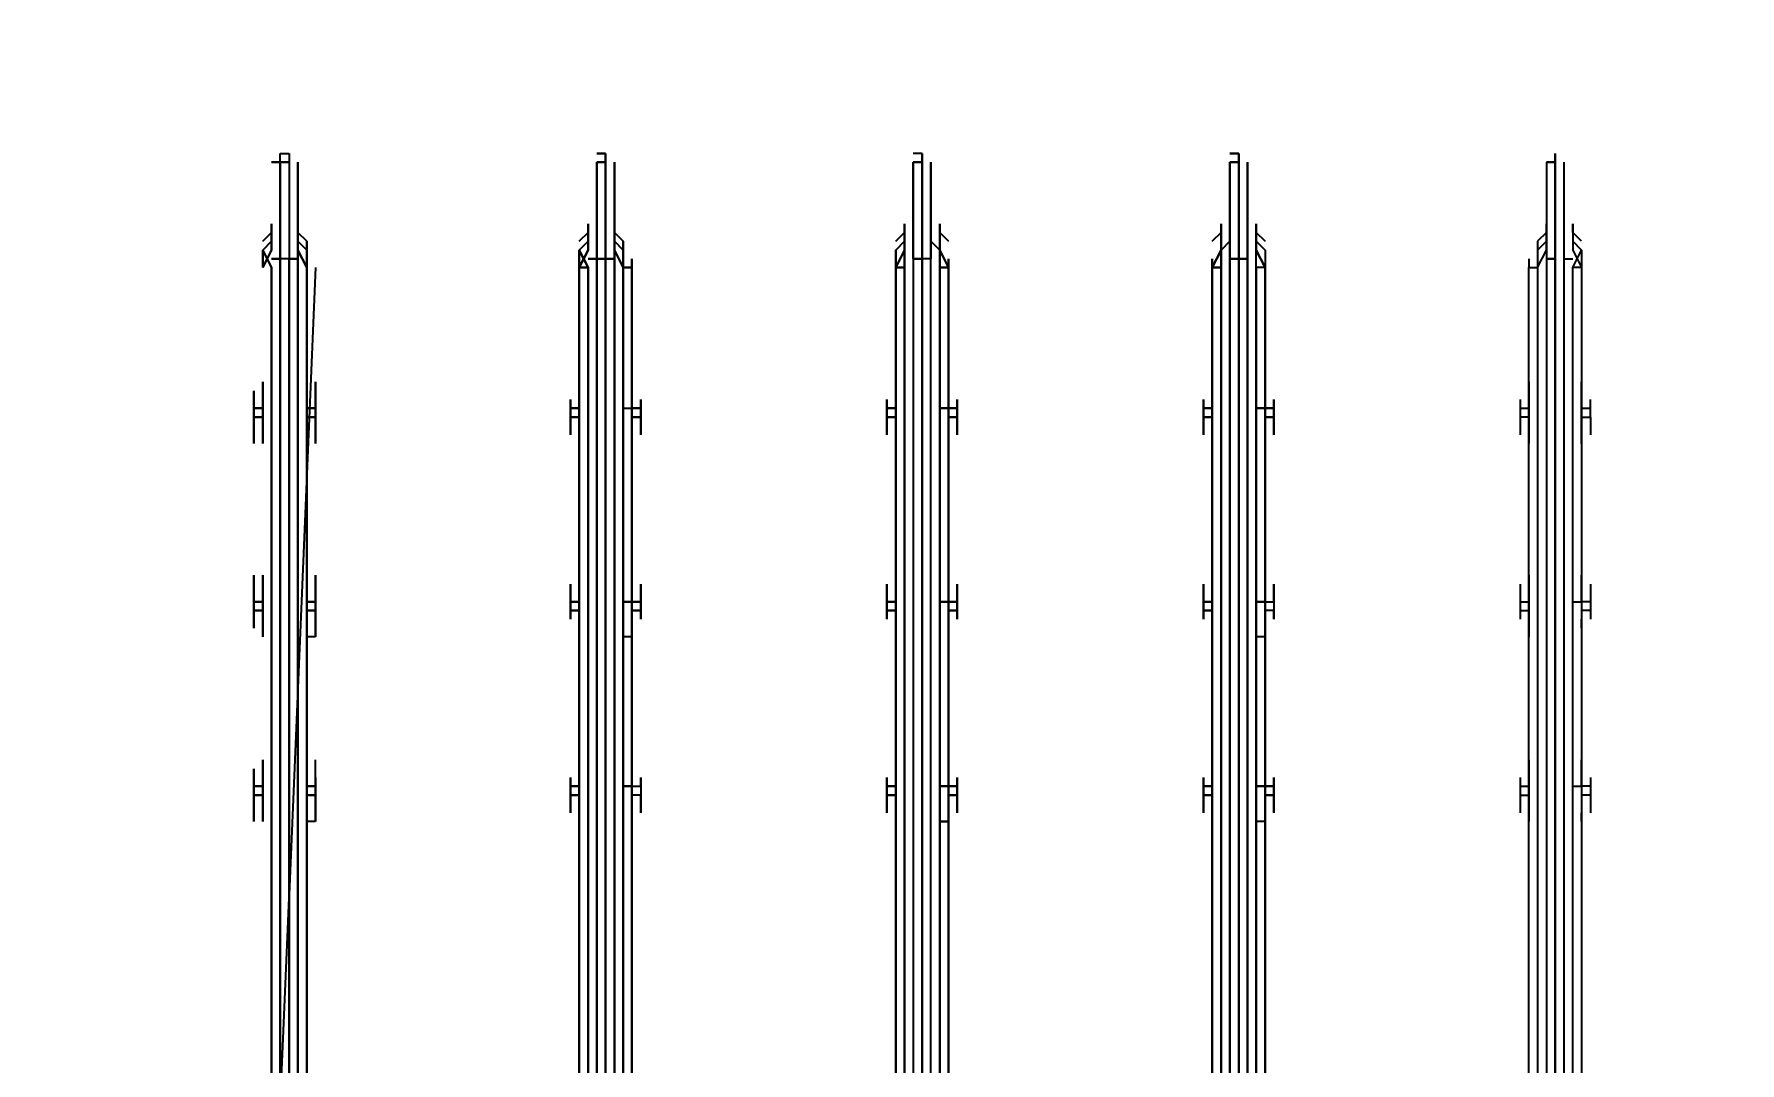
# Model space of a CAD drawing. Header units: metres. Extents: x 529751 to 530172, y 2673807 to 2674119.
# Drawn here: x 529982.7355 to 529983.0039, y 2673955.52 to 2673955.6819 of the extents above; entities that cross this region are included whole.
import ezdxf

# ---------------------------------------------------------------- set-up
doc = ezdxf.new("R2010")
doc.units = ezdxf.units.M
doc.linetypes.add('PDF_IMPORT', pattern=[1, 0.8, -0.2])
doc.layers.add('IDT', color=7, linetype='Continuous')
doc.layers.add('MMS Block Numbering', color=7, linetype='Continuous')
doc.styles.add('Adani Regular', font='Adani Regular.ttf')

# ---------------------------------------------------------------- blocks, each defined once
blk = doc.blocks.new('IDT')
at = {"layer": 'IDT', "color": 0, "lineweight": 25}
for p, q in [((17.35591, 8.71559), (17.35591, 8.5178)), ((17.3573, 8.5178), (17.3573, 8.71559)), ((17.35868, 8.71559), (17.35868, 8.51642)), ((17.36006, 8.71559), (17.36006, 8.51642)), ((17.36006, 8.51642), (17.36006, 8.71559)), ((17.36145, 8.51642), (17.36145, 8.71559)), ((17.36283, 8.5178), (17.36283, 8.71559)), ((17.36421, 8.71559), (17.36421, 8.5178)), ((17.40571, 8.71559), (17.40571, 8.5178)), ((17.40709, 8.5178), (17.40709, 8.71559)), ((17.40847, 8.51642), (17.40847, 8.71559)), ((17.40986, 8.71559), (17.40986, 8.51642)), ((17.40986, 8.51642), (17.40986, 8.71559)), ((17.41124, 8.51642), (17.41124, 8.71559)), ((17.41262, 8.5178), (17.41262, 8.71559)), ((17.41401, 8.71559), (17.41401, 8.5178)), ((17.45688, 8.71559), (17.45688, 8.5178)), ((17.45688, 8.5178), (17.45688, 8.71559)), ((17.45688, 8.5178), (17.45688, 8.71559)), ((17.45688, 8.71559), (17.45688, 8.5178)), ((17.45827, 8.51642), (17.45827, 8.71559)), ((17.45827, 8.71559), (17.45827, 8.51642)), ((17.45965, 8.51642), (17.45965, 8.71559)), ((17.45965, 8.71559), (17.45965, 8.51642)), ((17.46103, 8.71559), (17.46103, 8.51642)), ((17.46103, 8.51642), (17.46103, 8.71559)), ((17.46103, 8.51642), (17.46103, 8.71559)), ((17.46103, 8.71559), (17.46103, 8.51642)), ((17.46242, 8.5178), (17.46242, 8.71559)), ((17.46242, 8.71559), (17.46242, 8.5178)), ((17.25633, 8.5178), (17.25633, 8.71144)), ((17.25771, 8.71144), (17.25771, 8.5178)), ((17.25909, 8.71144), (17.25909, 8.51642)), ((17.26048, 8.71144), (17.26048, 8.51642)), ((17.26048, 8.51642), (17.26048, 8.71144)), ((17.26186, 8.51642), (17.26186, 8.71144)), ((17.26324, 8.5178), (17.26324, 8.71144)), ((17.26463, 8.71144), (17.26463, 8.5178)), ((17.30612, 8.71144), (17.30612, 8.5178)), ((17.30612, 8.5178), (17.30612, 8.71144)), ((17.3075, 8.5178), (17.3075, 8.71144)), ((17.3075, 8.71144), (17.3075, 8.5178)), ((17.30889, 8.51642), (17.30889, 8.71144)), ((17.30889, 8.71144), (17.30889, 8.51642)), ((17.31027, 8.51642), (17.31027, 8.71144)), ((17.31027, 8.71144), (17.31027, 8.51642)), ((17.31027, 8.51642), (17.31027, 8.71144)), ((17.31027, 8.71144), (17.31027, 8.51642)), ((17.31165, 8.51642), (17.31165, 8.71144)), ((17.31165, 8.71144), (17.31165, 8.51642)), ((17.31304, 8.5178), (17.31304, 8.71144)), ((17.31304, 8.71144), (17.31304, 8.5178)), ((17.31442, 8.5178), (17.31442, 8.71144)), ((17.31442, 8.71144), (17.31442, 8.5178)), ((17.35591, 8.5178), (17.35591, 8.70868)), ((17.3573, 8.70868), (17.3573, 8.5178)), ((17.35868, 8.70868), (17.35868, 8.51642)), ((17.36006, 8.70868), (17.36006, 8.51642)), ((17.36006, 8.51642), (17.36006, 8.70868)), ((17.36145, 8.51642), (17.36145, 8.70868)), ((17.36283, 8.70868), (17.36283, 8.5178)), ((17.36421, 8.5178), (17.36421, 8.70868)), ((17.40571, 8.5178), (17.40571, 8.70868)), ((17.40709, 8.70868), (17.40709, 8.5178)), ((17.40847, 8.70868), (17.40847, 8.51642)), ((17.40986, 8.70868), (17.40986, 8.51642)), ((17.40986, 8.51642), (17.40986, 8.70868)), ((17.41124, 8.70868), (17.41124, 8.51642)), ((17.41262, 8.70868), (17.41262, 8.5178)), ((17.41401, 8.5178), (17.41401, 8.70868)), ((17.25494, 8.60079), (17.25494, 8.60356)), ((17.25633, 8.59941), (17.25633, 8.60494)), ((17.25633, 8.60494), (17.25633, 8.60356)), ((17.26463, 8.59526), (17.26463, 8.60494)), ((17.26463, 8.60494), (17.26463, 8.60356)), ((17.26601, 8.60079), (17.26601, 8.60356)), ((17.30474, 8.60356), (17.30474, 8.60079)), ((17.30474, 8.60079), (17.30474, 8.60356)), ((17.30612, 8.60494), (17.3075, 8.60494)), ((17.30612, 8.59941), (17.30612, 8.60494)), ((17.30612, 8.60494), (17.30612, 8.60356)), ((17.30612, 8.60356), (17.30612, 8.60494)), ((17.30612, 8.60494), (17.30612, 8.60079)), ((17.31442, 8.60494), (17.31442, 8.60079)), ((17.31442, 8.60079), (17.31442, 8.60494)), ((17.31442, 8.60494), (17.31442, 8.60356)), ((17.31442, 8.60356), (17.31442, 8.60494)), ((17.3158, 8.60356), (17.3158, 8.60079)), ((17.3158, 8.60079), (17.3158, 8.60356)), ((17.35453, 8.60079), (17.35453, 8.60356)), ((17.35453, 8.60356), (17.35453, 8.60079)), ((17.35591, 8.60079), (17.35591, 8.60494)), ((17.35591, 8.60494), (17.3573, 8.60494)), ((17.3573, 8.60494), (17.35591, 8.60494)), ((17.35591, 8.60494), (17.35591, 8.60356)), ((17.35591, 8.60356), (17.35591, 8.60494)), ((17.35591, 8.60494), (17.35591, 8.60079)), ((17.36421, 8.60494), (17.36421, 8.60356)), ((17.36421, 8.60356), (17.36421, 8.60494)), ((17.36421, 8.60494), (17.36421, 8.60079)), ((17.36421, 8.59941), (17.36421, 8.60494)), ((17.3656, 8.60356), (17.3656, 8.60079)), ((17.3656, 8.60079), (17.3656, 8.60356)), ((17.40432, 8.60356), (17.40432, 8.60079)), ((17.40432, 8.60079), (17.40432, 8.60356)), ((17.40571, 8.60356), (17.40571, 8.60494)), ((17.40571, 8.60494), (17.40571, 8.60356)), ((17.40571, 8.60079), (17.40571, 8.60494)), ((17.40571, 8.60494), (17.40571, 8.59941)), ((17.41401, 8.60494), (17.41401, 8.60079)), ((17.41401, 8.60079), (17.41401, 8.60494)), ((17.41401, 8.60494), (17.41401, 8.60356)), ((17.41401, 8.60356), (17.41401, 8.60494)), ((17.41539, 8.60356), (17.41539, 8.60079)), ((17.41539, 8.60079), (17.41539, 8.60356)), ((17.4555, 8.60079), (17.4555, 8.60494)), ((17.4555, 8.60494), (17.4555, 8.60356)), ((17.4555, 8.60494), (17.45688, 8.60494)), ((17.4555, 8.60494), (17.4555, 8.60356)), ((17.4555, 8.60079), (17.4555, 8.60494)), ((17.4555, 8.60356), (17.4555, 8.60079)), ((17.4555, 8.60356), (17.4555, 8.60079)), ((17.4638, 8.60494), (17.4638, 8.60079)), ((17.4638, 8.60079), (17.4638, 8.60494)), ((17.46518, 8.60494), (17.46518, 8.60356)), ((17.46518, 8.60356), (17.46518, 8.60494)), ((17.46518, 8.60356), (17.46518, 8.60079)), ((17.46518, 8.60079), (17.46518, 8.60356)), ((17.25494, 8.59941), (17.25494, 8.60079)), ((17.25494, 8.60079), (17.25633, 8.60079)), ((17.26601, 8.60079), (17.26463, 8.60079)), ((17.26601, 8.59941), (17.26601, 8.60079)), ((17.30612, 8.60079), (17.30474, 8.60079)), ((17.30474, 8.60079), (17.30474, 8.59941)), ((17.30474, 8.59941), (17.30474, 8.60079)), ((17.30474, 8.60079), (17.30612, 8.60079)), ((17.30612, 8.60079), (17.30612, 8.59941)), ((17.31442, 8.59941), (17.31442, 8.60079)), ((17.31442, 8.60079), (17.3158, 8.60079)), ((17.3158, 8.60079), (17.31442, 8.60079)), ((17.31442, 8.60079), (17.31442, 8.59941)), ((17.3158, 8.60079), (17.3158, 8.59941)), ((17.3158, 8.59941), (17.3158, 8.60079)), ((17.35591, 8.60079), (17.35453, 8.60079)), ((17.35453, 8.60079), (17.35453, 8.59941)), ((17.35453, 8.59941), (17.35453, 8.60079)), ((17.35453, 8.60079), (17.35591, 8.60079)), ((17.35591, 8.59941), (17.35591, 8.60079)), ((17.35591, 8.60079), (17.35591, 8.59941)), ((17.36421, 8.60079), (17.3656, 8.60079)), ((17.3656, 8.60079), (17.36421, 8.60079)), ((17.36421, 8.60079), (17.36421, 8.59941)), ((17.3656, 8.60079), (17.3656, 8.59941)), ((17.3656, 8.59941), (17.3656, 8.60079)), ((17.40432, 8.59941), (17.40432, 8.60079)), ((17.40432, 8.60079), (17.40571, 8.60079)), ((17.40432, 8.59941), (17.40432, 8.60079)), ((17.40432, 8.60079), (17.40571, 8.60079)), ((17.40571, 8.60079), (17.40571, 8.59941)), ((17.41401, 8.59941), (17.41401, 8.60079)), ((17.41401, 8.60079), (17.41539, 8.60079)), ((17.41539, 8.60079), (17.41401, 8.60079)), ((17.41401, 8.60079), (17.41401, 8.59941)), ((17.41539, 8.60079), (17.41539, 8.59941)), ((17.41539, 8.59941), (17.41539, 8.60079)), ((17.4555, 8.59941), (17.4555, 8.60079)), ((17.45688, 8.60079), (17.4555, 8.60079)), ((17.4555, 8.60079), (17.4555, 8.59941)), ((17.4555, 8.59941), (17.4555, 8.60079)), ((17.4555, 8.60079), (17.45688, 8.60079)), ((17.4555, 8.60079), (17.4555, 8.59941)), ((17.4638, 8.60079), (17.46518, 8.60079)), ((17.46518, 8.60079), (17.4638, 8.60079)), ((17.4638, 8.60079), (17.4638, 8.59941)), ((17.4638, 8.59941), (17.4638, 8.60079)), ((17.46518, 8.60079), (17.46518, 8.59941)), ((17.46518, 8.59941), (17.46518, 8.60079)), ((17.25494, 8.59803), (17.25494, 8.59941)), ((17.25494, 8.59941), (17.25633, 8.59941)), ((17.25771, 8.59941), (17.25633, 8.59941)), ((17.25633, 8.59941), (17.25633, 8.59526)), ((17.25633, 8.59803), (17.25633, 8.59664)), ((17.26601, 8.59941), (17.26463, 8.59941)), ((17.26463, 8.59664), (17.26463, 8.59803)), ((17.26601, 8.59803), (17.26601, 8.59941)), ((17.30474, 8.59941), (17.30474, 8.59803)), ((17.30474, 8.59803), (17.30474, 8.59941)), ((17.30474, 8.59941), (17.30612, 8.59941)), ((17.30612, 8.59941), (17.30474, 8.59941)), ((17.3075, 8.59941), (17.30612, 8.59941)), ((17.30612, 8.59941), (17.30612, 8.59526)), ((17.30612, 8.59526), (17.30612, 8.59941)), ((17.30612, 8.59941), (17.3075, 8.59941)), ((17.30612, 8.59664), (17.30612, 8.59803)), ((17.30612, 8.59803), (17.30612, 8.59664)), ((17.31442, 8.59941), (17.31442, 8.59526)), ((17.31442, 8.59526), (17.31442, 8.59941)), ((17.31442, 8.59941), (17.3158, 8.59941)), ((17.3158, 8.59941), (17.31442, 8.59941)), ((17.31442, 8.59803), (17.31442, 8.59664)), ((17.31442, 8.59664), (17.31442, 8.59803)), ((17.3158, 8.59941), (17.3158, 8.59803)), ((17.3158, 8.59803), (17.3158, 8.59941)), ((17.35453, 8.59941), (17.35453, 8.59803)), ((17.35453, 8.59803), (17.35453, 8.59941)), ((17.35453, 8.59941), (17.35591, 8.59941)), ((17.35591, 8.59941), (17.35453, 8.59941)), ((17.3573, 8.59941), (17.35591, 8.59941)), ((17.35591, 8.59941), (17.35591, 8.59526)), ((17.35591, 8.59526), (17.35591, 8.59941)), ((17.35591, 8.59941), (17.3573, 8.59941)), ((17.35591, 8.59664), (17.35591, 8.59803)), ((17.35591, 8.59803), (17.35591, 8.59664)), ((17.36421, 8.59941), (17.3656, 8.59941)), ((17.3656, 8.59941), (17.36421, 8.59941)), ((17.36421, 8.59941), (17.36421, 8.59526)), ((17.36421, 8.59526), (17.36421, 8.59941)), ((17.36421, 8.59803), (17.36421, 8.59664)), ((17.36421, 8.59664), (17.36421, 8.59803)), ((17.3656, 8.59941), (17.3656, 8.59803)), ((17.3656, 8.59803), (17.3656, 8.59941)), ((17.40432, 8.59941), (17.40432, 8.59803)), ((17.40432, 8.59803), (17.40432, 8.59941)), ((17.40571, 8.59941), (17.40432, 8.59941)), ((17.40571, 8.59941), (17.40432, 8.59941)), ((17.40709, 8.59941), (17.40571, 8.59941)), ((17.40571, 8.59941), (17.40571, 8.59526)), ((17.40571, 8.59526), (17.40571, 8.59941)), ((17.40571, 8.59941), (17.40709, 8.59941)), ((17.40571, 8.59664), (17.40571, 8.59803)), ((17.40571, 8.59803), (17.40571, 8.59664)), ((17.41401, 8.59941), (17.41401, 8.59526)), ((17.41401, 8.59526), (17.41401, 8.59941)), ((17.41401, 8.59941), (17.41539, 8.59941)), ((17.41539, 8.59941), (17.41401, 8.59941)), ((17.41401, 8.59803), (17.41401, 8.59664)), ((17.41401, 8.59664), (17.41401, 8.59803)), ((17.41539, 8.59941), (17.41539, 8.59803)), ((17.41539, 8.59803), (17.41539, 8.59941)), ((17.4555, 8.59941), (17.4555, 8.59526)), ((17.4555, 8.59803), (17.4555, 8.59941)), ((17.4555, 8.59941), (17.45688, 8.59941)), ((17.45688, 8.59941), (17.4555, 8.59941)), ((17.4555, 8.59941), (17.45688, 8.59941)), ((17.45688, 8.59941), (17.4555, 8.59941)), ((17.4555, 8.59941), (17.4555, 8.59526)), ((17.4555, 8.59803), (17.4555, 8.59941)), ((17.4555, 8.59803), (17.4555, 8.59664)), ((17.4555, 8.59803), (17.4555, 8.59664)), ((17.4638, 8.59941), (17.4638, 8.59526)), ((17.4638, 8.59526), (17.4638, 8.59941)), ((17.4638, 8.59941), (17.46518, 8.59941)), ((17.46518, 8.59941), (17.4638, 8.59941)), ((17.46518, 8.59941), (17.46518, 8.59803)), ((17.46518, 8.59803), (17.46518, 8.59941)), ((17.46518, 8.59803), (17.46518, 8.59664)), ((17.46518, 8.59664), (17.46518, 8.59803)), ((17.25633, 8.57175), (17.25633, 8.57589)), ((17.26463, 8.57175), (17.26463, 8.57589)), ((17.30612, 8.57589), (17.3075, 8.57589)), ((17.30612, 8.57175), (17.30612, 8.57589)), ((17.30612, 8.57589), (17.30612, 8.57175)), ((17.31442, 8.57589), (17.31442, 8.57175)), ((17.31442, 8.57175), (17.31442, 8.57589)), ((17.35591, 8.57175), (17.35591, 8.57589)), ((17.35591, 8.57589), (17.35591, 8.57036)), ((17.36421, 8.57175), (17.36421, 8.57589)), ((17.36421, 8.57589), (17.36421, 8.57036)), ((17.40571, 8.57589), (17.40709, 8.57589)), ((17.40571, 8.57175), (17.40571, 8.57589)), ((17.40571, 8.57589), (17.40571, 8.57175)), ((17.41401, 8.57589), (17.41401, 8.57175)), ((17.41401, 8.57036), (17.41401, 8.57589)), ((17.4555, 8.57175), (17.4555, 8.57589)), ((17.4555, 8.57589), (17.4555, 8.57175)), ((17.4555, 8.57589), (17.45688, 8.57589)), ((17.4638, 8.57175), (17.4638, 8.57589)), ((17.4638, 8.57589), (17.4638, 8.57175)), ((17.25633, 8.57451), (17.25633, 8.57313)), ((17.26463, 8.57313), (17.26463, 8.57451)), ((17.30612, 8.57313), (17.30612, 8.57451)), ((17.30612, 8.57451), (17.30612, 8.57313)), ((17.31442, 8.57451), (17.31442, 8.57313)), ((17.31442, 8.57313), (17.31442, 8.57451)), ((17.35591, 8.57313), (17.35591, 8.57451)), ((17.35591, 8.57451), (17.35591, 8.57313)), ((17.36421, 8.57451), (17.36421, 8.57313)), ((17.36421, 8.57313), (17.36421, 8.57451)), ((17.40571, 8.57313), (17.40571, 8.57451)), ((17.40571, 8.57451), (17.40571, 8.57313)), ((17.41401, 8.57451), (17.41401, 8.57313)), ((17.41401, 8.57313), (17.41401, 8.57451)), ((17.4555, 8.57313), (17.4555, 8.57451)), ((17.4555, 8.57451), (17.4555, 8.57313)), ((17.46518, 8.57451), (17.46518, 8.57313)), ((17.46518, 8.57313), (17.46518, 8.57451)), ((17.25494, 8.57175), (17.25494, 8.57313)), ((17.25494, 8.57036), (17.25494, 8.57175)), ((17.25494, 8.57175), (17.25633, 8.57175)), ((17.25633, 8.57036), (17.25633, 8.57175)), ((17.26463, 8.57036), (17.26463, 8.57175)), ((17.26601, 8.57175), (17.26463, 8.57175)), ((17.26601, 8.57175), (17.26601, 8.57313)), ((17.26601, 8.57036), (17.26601, 8.57175)), ((17.30474, 8.57313), (17.30474, 8.57175)), ((17.30474, 8.57175), (17.30474, 8.57313)), ((17.30474, 8.57036), (17.30474, 8.57175)), ((17.30474, 8.57175), (17.30612, 8.57175)), ((17.30474, 8.57036), (17.30474, 8.57175)), ((17.30474, 8.57175), (17.30612, 8.57175)), ((17.30612, 8.57175), (17.30612, 8.57036)), ((17.30612, 8.57175), (17.30612, 8.57036)), ((17.31442, 8.57036), (17.31442, 8.57175)), ((17.31442, 8.57175), (17.3158, 8.57175)), ((17.3158, 8.57175), (17.31442, 8.57175)), ((17.31442, 8.57175), (17.31442, 8.57036)), ((17.3158, 8.57313), (17.3158, 8.57175)), ((17.3158, 8.57175), (17.3158, 8.57313)), ((17.3158, 8.57175), (17.3158, 8.57036)), ((17.3158, 8.57036), (17.3158, 8.57175)), ((17.35453, 8.57313), (17.35453, 8.57175)), ((17.35453, 8.57175), (17.35453, 8.57313)), ((17.35453, 8.57036), (17.35453, 8.57175)), ((17.35453, 8.57175), (17.35591, 8.57175)), ((17.35591, 8.57175), (17.35453, 8.57175)), ((17.35453, 8.57175), (17.35453, 8.57036)), ((17.35591, 8.57036), (17.35591, 8.57175)), ((17.36421, 8.57036), (17.36421, 8.57175)), ((17.36421, 8.57175), (17.3656, 8.57175)), ((17.3656, 8.57175), (17.36421, 8.57175)), ((17.3656, 8.57313), (17.3656, 8.57175)), ((17.3656, 8.57175), (17.3656, 8.57313)), ((17.3656, 8.57175), (17.3656, 8.57036)), ((17.3656, 8.57036), (17.3656, 8.57175)), ((17.40432, 8.57313), (17.40432, 8.57175)), ((17.40432, 8.57175), (17.40432, 8.57313)), ((17.40571, 8.57175), (17.40432, 8.57175)), ((17.40432, 8.57175), (17.40432, 8.57036)), ((17.40432, 8.57036), (17.40432, 8.57175)), ((17.40432, 8.57175), (17.40571, 8.57175)), ((17.40571, 8.57036), (17.40571, 8.57175)), ((17.40571, 8.57175), (17.40571, 8.57036)), ((17.41401, 8.57175), (17.41539, 8.57175)), ((17.41539, 8.57175), (17.41401, 8.57175)), ((17.41401, 8.57175), (17.41401, 8.57036)), ((17.41539, 8.57313), (17.41539, 8.57175)), ((17.41539, 8.57175), (17.41539, 8.57313)), ((17.41539, 8.57175), (17.41539, 8.57036)), ((17.41539, 8.57036), (17.41539, 8.57175)), ((17.4555, 8.57313), (17.4555, 8.57175)), ((17.4555, 8.57175), (17.4555, 8.57313)), ((17.45688, 8.57175), (17.4555, 8.57175)), ((17.4555, 8.57175), (17.4555, 8.57036)), ((17.4555, 8.57036), (17.4555, 8.57175)), ((17.4555, 8.57175), (17.45688, 8.57175)), ((17.4555, 8.57175), (17.4555, 8.57036)), ((17.4555, 8.57036), (17.4555, 8.57175)), ((17.4638, 8.57175), (17.4638, 8.56621)), ((17.4638, 8.56621), (17.4638, 8.57175)), ((17.4638, 8.57175), (17.46518, 8.57175)), ((17.46518, 8.57175), (17.4638, 8.57175)), ((17.46518, 8.57313), (17.46518, 8.57175)), ((17.46518, 8.57175), (17.46518, 8.57313)), ((17.46518, 8.57175), (17.46518, 8.57036)), ((17.46518, 8.57036), (17.46518, 8.57175)), ((17.25494, 8.5676), (17.25494, 8.57036)), ((17.25494, 8.57036), (17.25633, 8.57036)), ((17.25771, 8.57036), (17.25633, 8.57036)), ((17.25633, 8.57036), (17.25633, 8.56621)), ((17.26463, 8.56621), (17.26463, 8.57036)), ((17.26601, 8.57036), (17.26463, 8.57036)), ((17.26601, 8.5676), (17.26601, 8.57036)), ((17.30612, 8.57036), (17.30474, 8.57036)), ((17.30474, 8.57036), (17.30474, 8.5676)), ((17.30474, 8.5676), (17.30474, 8.57036)), ((17.30612, 8.57036), (17.30474, 8.57036)), ((17.3075, 8.57036), (17.30612, 8.57036)), ((17.30612, 8.57036), (17.30612, 8.56621)), ((17.30612, 8.56621), (17.30612, 8.57036)), ((17.30612, 8.57036), (17.3075, 8.57036)), ((17.31442, 8.57036), (17.31442, 8.56621)), ((17.31442, 8.56621), (17.31442, 8.57036)), ((17.31442, 8.57036), (17.3158, 8.57036)), ((17.3158, 8.57036), (17.31442, 8.57036)), ((17.3158, 8.57036), (17.3158, 8.5676)), ((17.3158, 8.5676), (17.3158, 8.57036)), ((17.35453, 8.57036), (17.35453, 8.5676)), ((17.35453, 8.5676), (17.35453, 8.57036)), ((17.35453, 8.57036), (17.35591, 8.57036)), ((17.35591, 8.57036), (17.35453, 8.57036)), ((17.35591, 8.57036), (17.3573, 8.57036)), ((17.3573, 8.57036), (17.35591, 8.57036)), ((17.35591, 8.57036), (17.35591, 8.56621)), ((17.35591, 8.56621), (17.35591, 8.57036)), ((17.36421, 8.57036), (17.36421, 8.56621)), ((17.36421, 8.56621), (17.36421, 8.57036)), ((17.36421, 8.57036), (17.3656, 8.57036)), ((17.3656, 8.57036), (17.36421, 8.57036)), ((17.3656, 8.57036), (17.3656, 8.5676)), ((17.3656, 8.5676), (17.3656, 8.57036)), ((17.40432, 8.57036), (17.40432, 8.5676)), ((17.40432, 8.5676), (17.40432, 8.57036)), ((17.40432, 8.57036), (17.40571, 8.57036)), ((17.40571, 8.57036), (17.40432, 8.57036)), ((17.40571, 8.57036), (17.40571, 8.56621)), ((17.40571, 8.56621), (17.40571, 8.57036)), ((17.40571, 8.57036), (17.40709, 8.57036)), ((17.40709, 8.57036), (17.40571, 8.57036)), ((17.41401, 8.57036), (17.41401, 8.56621)), ((17.41401, 8.56621), (17.41401, 8.57036)), ((17.41401, 8.57036), (17.41539, 8.57036)), ((17.41539, 8.57036), (17.41401, 8.57036)), ((17.41539, 8.57036), (17.41539, 8.5676)), ((17.41539, 8.5676), (17.41539, 8.57036)), ((17.4555, 8.5676), (17.4555, 8.57036)), ((17.4555, 8.57036), (17.4555, 8.56621)), ((17.4555, 8.57036), (17.45688, 8.57036)), ((17.45688, 8.57036), (17.4555, 8.57036)), ((17.4555, 8.57036), (17.45688, 8.57036)), ((17.45688, 8.57036), (17.4555, 8.57036)), ((17.4555, 8.57036), (17.4555, 8.56621)), ((17.4555, 8.5676), (17.4555, 8.57036)), ((17.4638, 8.57036), (17.46518, 8.57036)), ((17.46518, 8.57036), (17.4638, 8.57036)), ((17.46518, 8.57036), (17.46518, 8.5676)), ((17.46518, 8.5676), (17.46518, 8.57036)), ((17.25633, 8.56621), (17.25633, 8.5676)), ((17.26463, 8.5676), (17.26463, 8.56621)), ((17.30612, 8.56621), (17.30612, 8.5676)), ((17.30612, 8.5676), (17.30612, 8.56621)), ((17.31442, 8.56621), (17.31442, 8.5676)), ((17.31442, 8.5676), (17.31442, 8.56621)), ((17.35591, 8.56621), (17.35591, 8.5676)), ((17.35591, 8.5676), (17.35591, 8.56621)), ((17.36421, 8.56621), (17.36421, 8.5676)), ((17.36421, 8.5676), (17.36421, 8.56621)), ((17.40571, 8.56621), (17.40571, 8.5676)), ((17.40571, 8.5676), (17.40571, 8.56621)), ((17.41401, 8.56621), (17.41401, 8.5676)), ((17.41401, 8.5676), (17.41401, 8.56621)), ((17.4555, 8.56621), (17.4555, 8.5676)), ((17.4555, 8.5676), (17.4555, 8.56621)), ((17.46518, 8.5676), (17.46518, 8.56621)), ((17.46518, 8.56621), (17.46518, 8.5676)), ((17.25494, 8.54132), (17.25494, 8.54408)), ((17.25633, 8.54408), (17.25633, 8.54547)), ((17.25633, 8.54547), (17.25633, 8.54132)), ((17.26463, 8.53993), (17.26463, 8.54547)), ((17.26463, 8.54547), (17.26463, 8.54408)), ((17.26601, 8.54132), (17.26601, 8.54408)), ((17.30474, 8.54408), (17.30474, 8.54132)), ((17.30474, 8.54132), (17.30474, 8.54408)), ((17.30612, 8.54408), (17.30612, 8.54547)), ((17.30612, 8.54547), (17.30612, 8.54408)), ((17.30612, 8.54132), (17.30612, 8.54547)), ((17.30612, 8.54547), (17.30612, 8.53993)), ((17.31442, 8.54132), (17.31442, 8.54547)), ((17.31442, 8.54547), (17.31442, 8.54408)), ((17.31442, 8.54408), (17.31442, 8.54547)), ((17.31442, 8.54547), (17.31442, 8.54132)), ((17.3158, 8.54408), (17.3158, 8.54132)), ((17.3158, 8.54132), (17.3158, 8.54408)), ((17.35453, 8.54408), (17.35453, 8.54132)), ((17.35453, 8.54132), (17.35453, 8.54408)), ((17.35591, 8.54408), (17.35591, 8.54547)), ((17.35591, 8.54547), (17.35591, 8.54408)), ((17.35591, 8.54132), (17.35591, 8.54547)), ((17.35591, 8.54547), (17.35591, 8.54132)), ((17.36421, 8.54547), (17.36421, 8.54408)), ((17.36421, 8.54408), (17.36421, 8.54547)), ((17.36421, 8.54132), (17.36421, 8.54547)), ((17.36421, 8.54547), (17.36421, 8.54132)), ((17.3656, 8.54132), (17.3656, 8.54408)), ((17.3656, 8.54408), (17.3656, 8.54132)), ((17.40432, 8.54132), (17.40432, 8.54408)), ((17.40432, 8.54408), (17.40432, 8.54132)), ((17.40571, 8.54132), (17.40571, 8.54547)), ((17.40571, 8.54547), (17.40571, 8.54408)), ((17.40571, 8.54408), (17.40571, 8.54547)), ((17.40571, 8.54547), (17.40571, 8.54132)), ((17.41401, 8.54547), (17.41401, 8.54408)), ((17.41401, 8.54408), (17.41401, 8.54547)), ((17.41401, 8.54132), (17.41401, 8.54547)), ((17.41401, 8.54547), (17.41401, 8.53993)), ((17.41539, 8.54408), (17.41539, 8.54132)), ((17.41539, 8.54132), (17.41539, 8.54408)), ((17.4555, 8.54132), (17.4555, 8.54547)), ((17.4555, 8.54547), (17.4555, 8.54408)), ((17.4555, 8.54132), (17.4555, 8.54547)), ((17.4555, 8.54547), (17.4555, 8.54408)), ((17.4555, 8.54408), (17.4555, 8.54132)), ((17.4555, 8.54408), (17.4555, 8.54132)), ((17.4638, 8.54547), (17.4638, 8.54132)), ((17.4638, 8.54132), (17.4638, 8.54547)), ((17.46518, 8.54547), (17.46518, 8.54408)), ((17.46518, 8.54408), (17.46518, 8.54547)), ((17.46518, 8.54408), (17.46518, 8.54132)), ((17.46518, 8.54132), (17.46518, 8.54408)), ((17.25633, 8.54132), (17.25494, 8.54132)), ((17.25494, 8.54132), (17.25494, 8.53993)), ((17.25633, 8.54132), (17.25633, 8.53993)), ((17.26463, 8.54132), (17.26601, 8.54132)), ((17.26601, 8.53993), (17.26601, 8.54132)), ((17.30612, 8.54132), (17.30474, 8.54132)), ((17.30474, 8.54132), (17.30474, 8.53993)), ((17.30474, 8.53993), (17.30474, 8.54132)), ((17.30474, 8.54132), (17.30612, 8.54132)), ((17.30612, 8.53993), (17.30612, 8.54132)), ((17.31442, 8.53993), (17.31442, 8.54132)), ((17.31442, 8.54132), (17.3158, 8.54132)), ((17.3158, 8.54132), (17.31442, 8.54132)), ((17.31442, 8.54132), (17.31442, 8.53578)), ((17.3158, 8.54132), (17.3158, 8.53993)), ((17.3158, 8.53993), (17.3158, 8.54132)), ((17.35453, 8.54132), (17.35591, 8.54132)), ((17.35591, 8.54132), (17.35453, 8.54132)), ((17.35453, 8.54132), (17.35453, 8.53993)), ((17.35453, 8.53993), (17.35453, 8.54132)), ((17.35591, 8.53993), (17.35591, 8.54132)), ((17.35591, 8.54132), (17.35591, 8.53993)), ((17.36421, 8.53993), (17.36421, 8.54132)), ((17.36421, 8.54132), (17.36421, 8.53993)), ((17.36421, 8.54132), (17.3656, 8.54132)), ((17.3656, 8.54132), (17.36421, 8.54132)), ((17.3656, 8.54132), (17.3656, 8.53993)), ((17.3656, 8.53993), (17.3656, 8.54132)), ((17.40571, 8.54132), (17.40432, 8.54132)), ((17.40432, 8.54132), (17.40432, 8.53993)), ((17.40432, 8.53993), (17.40432, 8.54132)), ((17.40432, 8.54132), (17.40571, 8.54132)), ((17.40571, 8.53993), (17.40571, 8.54132)), ((17.40571, 8.54132), (17.40571, 8.53993)), ((17.41401, 8.53578), (17.41401, 8.54132)), ((17.41401, 8.54132), (17.41539, 8.54132)), ((17.41539, 8.54132), (17.41401, 8.54132)), ((17.41539, 8.54132), (17.41539, 8.53993)), ((17.41539, 8.53993), (17.41539, 8.54132)), ((17.4555, 8.53993), (17.4555, 8.54132)), ((17.4555, 8.54132), (17.45688, 8.54132)), ((17.45688, 8.54132), (17.4555, 8.54132)), ((17.4555, 8.54132), (17.4555, 8.53993)), ((17.45688, 8.54132), (17.4555, 8.54132)), ((17.4555, 8.53993), (17.4555, 8.54132)), ((17.4555, 8.54132), (17.4555, 8.53993)), ((17.4638, 8.53993), (17.4638, 8.54132)), ((17.4638, 8.54132), (17.46518, 8.54132)), ((17.46518, 8.54132), (17.4638, 8.54132)), ((17.4638, 8.54132), (17.4638, 8.53993)), ((17.46518, 8.54132), (17.46518, 8.53993)), ((17.46518, 8.53993), (17.46518, 8.54132)), ((17.25633, 8.53993), (17.25494, 8.53993)), ((17.25494, 8.53993), (17.25494, 8.53855)), ((17.25633, 8.53993), (17.25633, 8.53578)), ((17.25633, 8.53855), (17.25633, 8.53717)), ((17.26463, 8.53578), (17.26463, 8.53993)), ((17.26601, 8.53993), (17.26463, 8.53993)), ((17.26463, 8.53717), (17.26463, 8.53855)), ((17.26601, 8.53855), (17.26601, 8.53993)), ((17.30612, 8.53993), (17.30474, 8.53993)), ((17.30474, 8.53993), (17.30474, 8.53855)), ((17.30474, 8.53855), (17.30474, 8.53993)), ((17.30474, 8.53993), (17.30612, 8.53993)), ((17.3075, 8.53993), (17.30612, 8.53993)), ((17.30612, 8.53993), (17.30612, 8.53578)), ((17.30612, 8.53578), (17.30612, 8.53993)), ((17.30612, 8.53993), (17.3075, 8.53993)), ((17.30612, 8.53717), (17.30612, 8.53855)), ((17.30612, 8.53855), (17.30612, 8.53717)), ((17.31442, 8.53993), (17.3158, 8.53993)), ((17.3158, 8.53993), (17.31442, 8.53993)), ((17.31442, 8.53578), (17.31442, 8.53993)), ((17.31442, 8.53855), (17.31442, 8.53717)), ((17.31442, 8.53717), (17.31442, 8.53855)), ((17.3158, 8.53993), (17.3158, 8.53855)), ((17.3158, 8.53855), (17.3158, 8.53993)), ((17.35453, 8.53855), (17.35453, 8.53993)), ((17.35453, 8.53993), (17.35591, 8.53993)), ((17.35591, 8.53993), (17.35453, 8.53993)), ((17.35453, 8.53993), (17.35453, 8.53855)), ((17.3573, 8.53993), (17.35591, 8.53993)), ((17.35591, 8.53993), (17.35591, 8.53578)), ((17.35591, 8.53578), (17.35591, 8.53993)), ((17.35591, 8.53993), (17.3573, 8.53993)), ((17.35591, 8.53717), (17.35591, 8.53855)), ((17.35591, 8.53855), (17.35591, 8.53717)), ((17.36421, 8.53993), (17.36421, 8.53578)), ((17.36421, 8.53578), (17.36421, 8.53993)), ((17.36421, 8.53993), (17.3656, 8.53993)), ((17.3656, 8.53993), (17.36421, 8.53993)), ((17.36421, 8.53855), (17.36421, 8.53717)), ((17.36421, 8.53717), (17.36421, 8.53855)), ((17.3656, 8.53993), (17.3656, 8.53855)), ((17.3656, 8.53855), (17.3656, 8.53993)), ((17.40571, 8.53993), (17.40432, 8.53993)), ((17.40432, 8.53993), (17.40432, 8.53855)), ((17.40432, 8.53855), (17.40432, 8.53993)), ((17.40432, 8.53993), (17.40571, 8.53993)), ((17.40709, 8.53993), (17.40571, 8.53993)), ((17.40571, 8.53993), (17.40571, 8.53578)), ((17.40571, 8.53578), (17.40571, 8.53993)), ((17.40571, 8.53717), (17.40571, 8.53855)), ((17.40571, 8.53855), (17.40571, 8.53717)), ((17.41401, 8.53993), (17.41539, 8.53993)), ((17.41539, 8.53993), (17.41401, 8.53993)), ((17.41401, 8.53993), (17.41401, 8.53578)), ((17.41401, 8.53855), (17.41401, 8.53717)), ((17.41401, 8.53717), (17.41401, 8.53855)), ((17.41539, 8.53993), (17.41539, 8.53855)), ((17.41539, 8.53855), (17.41539, 8.53993)), ((17.45688, 8.53993), (17.4555, 8.53993)), ((17.4555, 8.53993), (17.45688, 8.53993)), ((17.45688, 8.53993), (17.4555, 8.53993)), ((17.4555, 8.53993), (17.4555, 8.53578)), ((17.4555, 8.53578), (17.4555, 8.53993)), ((17.4555, 8.53993), (17.45688, 8.53993)), ((17.4555, 8.53855), (17.4555, 8.53993)), ((17.4555, 8.53993), (17.4555, 8.53855)), ((17.4555, 8.53717), (17.4555, 8.53855)), ((17.4555, 8.53855), (17.4555, 8.53717)), ((17.4638, 8.53993), (17.46518, 8.53993)), ((17.46518, 8.53993), (17.4638, 8.53993)), ((17.4638, 8.53993), (17.4638, 8.53578)), ((17.4638, 8.53578), (17.4638, 8.53993)), ((17.46518, 8.53993), (17.46518, 8.53855)), ((17.46518, 8.53855), (17.46518, 8.53993)), ((17.46518, 8.53855), (17.46518, 8.53717)), ((17.46518, 8.53717), (17.46518, 8.53855)), ((17.25771, 8.51504), (17.25633, 8.5178)), ((17.25633, 8.5178), (17.25771, 8.5178)), ((17.25771, 8.5178), (17.25633, 8.51504)), ((17.25633, 8.51642), (17.25633, 8.5178)), ((17.26324, 8.5178), (17.26186, 8.51504)), ((17.26463, 8.5178), (17.26324, 8.5178)), ((17.26324, 8.51365), (17.26324, 8.5178)), ((17.26463, 8.51642), (17.26463, 8.5178)), ((17.30612, 8.5178), (17.3075, 8.51504)), ((17.3075, 8.51504), (17.30612, 8.5178)), ((17.30612, 8.5178), (17.3075, 8.5178)), ((17.30612, 8.51642), (17.30612, 8.5178)), ((17.30612, 8.5178), (17.3075, 8.5178)), ((17.30612, 8.51642), (17.30612, 8.5178)), ((17.3075, 8.5178), (17.3075, 8.51365)), ((17.3075, 8.5178), (17.3075, 8.51365)), ((17.31442, 8.5178), (17.31304, 8.5178)), ((17.31304, 8.5178), (17.31304, 8.51365)), ((17.31304, 8.51365), (17.31304, 8.5178)), ((17.31304, 8.5178), (17.31442, 8.5178)), ((17.31442, 8.5178), (17.31304, 8.51504)), ((17.31304, 8.51504), (17.31442, 8.5178)), ((17.31442, 8.5178), (17.31442, 8.51642)), ((17.31442, 8.51642), (17.31442, 8.5178)), ((17.35591, 8.5178), (17.3573, 8.51504)), ((17.3573, 8.51504), (17.35591, 8.5178)), ((17.3573, 8.5178), (17.35591, 8.5178)), ((17.35591, 8.5178), (17.35591, 8.51642)), ((17.35591, 8.51642), (17.35591, 8.5178)), ((17.35591, 8.5178), (17.3573, 8.5178)), ((17.3573, 8.51365), (17.3573, 8.5178)), ((17.3573, 8.5178), (17.3573, 8.51365)), ((17.36283, 8.51365), (17.36283, 8.5178)), ((17.36283, 8.5178), (17.36421, 8.5178)), ((17.36421, 8.5178), (17.36283, 8.51504)), ((17.36283, 8.51504), (17.36421, 8.5178)), ((17.36421, 8.5178), (17.36283, 8.5178)), ((17.36283, 8.5178), (17.36283, 8.51365)), ((17.36421, 8.5178), (17.36421, 8.51642)), ((17.36421, 8.51642), (17.36421, 8.5178)), ((17.40571, 8.5178), (17.40571, 8.51642)), ((17.40571, 8.51642), (17.40571, 8.5178)), ((17.40571, 8.5178), (17.40709, 8.5178)), ((17.40709, 8.5178), (17.40571, 8.5178)), ((17.40709, 8.5178), (17.40847, 8.51504)), ((17.40847, 8.51504), (17.40709, 8.5178)), ((17.40709, 8.51365), (17.40709, 8.5178)), ((17.40709, 8.5178), (17.40709, 8.51365)), ((17.41401, 8.51504), (17.41262, 8.5178)), ((17.41262, 8.5178), (17.41401, 8.5178)), ((17.41401, 8.5178), (17.41262, 8.51504)), ((17.41262, 8.51504), (17.41401, 8.5178)), ((17.41401, 8.5178), (17.41262, 8.5178)), ((17.41262, 8.5178), (17.41401, 8.51504)), ((17.41401, 8.5178), (17.41401, 8.51642)), ((17.41401, 8.51642), (17.41401, 8.5178)), ((17.45688, 8.5178), (17.45827, 8.51504)), ((17.45827, 8.51504), (17.45688, 8.5178)), ((17.45688, 8.51365), (17.45688, 8.5178)), ((17.45688, 8.5178), (17.45688, 8.51365)), ((17.45688, 8.5178), (17.45688, 8.51642)), ((17.45688, 8.51642), (17.45688, 8.5178)), ((17.4638, 8.51504), (17.46242, 8.5178)), ((17.46242, 8.5178), (17.4638, 8.51504)), ((17.46242, 8.51504), (17.4638, 8.5178)), ((17.4638, 8.5178), (17.46242, 8.51504)), ((17.4638, 8.5178), (17.4638, 8.51642)), ((17.4638, 8.51642), (17.4638, 8.5178)), ((17.25633, 8.51504), (17.25633, 8.51642)), ((17.25633, 8.51504), (17.25771, 8.51365)), ((17.25771, 8.51365), (17.25633, 8.51504)), ((17.25909, 8.51642), (17.25771, 8.51642)), ((17.25771, 8.51089), (17.25771, 8.51504)), ((17.25909, 8.51642), (17.25909, 8.5012)), ((17.26186, 8.51642), (17.26048, 8.51642)), ((17.26048, 8.51642), (17.26186, 8.51642)), ((17.26048, 8.49982), (17.26048, 8.51642)), ((17.26048, 8.51642), (17.26048, 8.49982)), ((17.26186, 8.5012), (17.26186, 8.51642)), ((17.26186, 8.51504), (17.26186, 8.51089)), ((17.26186, 8.51365), (17.26324, 8.51504)), ((17.26324, 8.51504), (17.26324, 8.51642)), ((17.30612, 8.51504), (17.30612, 8.51642)), ((17.30612, 8.51504), (17.30612, 8.51642)), ((17.3075, 8.51365), (17.30612, 8.51504)), ((17.3075, 8.51365), (17.30612, 8.51504)), ((17.3075, 8.51504), (17.3075, 8.51089)), ((17.3075, 8.51089), (17.3075, 8.51504)), ((17.31027, 8.51642), (17.30889, 8.51642)), ((17.30889, 8.51642), (17.30889, 8.5012)), ((17.30889, 8.5012), (17.30889, 8.51642)), ((17.30889, 8.51642), (17.31027, 8.51642)), ((17.31027, 8.51642), (17.31027, 8.49982)), ((17.31027, 8.49982), (17.31027, 8.51642)), ((17.31027, 8.51642), (17.31165, 8.51642)), ((17.31165, 8.51642), (17.31027, 8.51642)), ((17.31027, 8.51642), (17.31027, 8.49982)), ((17.31027, 8.49982), (17.31027, 8.51642)), ((17.31027, 8.51642), (17.31165, 8.51642)), ((17.31165, 8.51642), (17.31027, 8.51642)), ((17.31165, 8.5012), (17.31165, 8.51642)), ((17.31165, 8.51642), (17.31165, 8.5012)), ((17.31304, 8.51504), (17.31165, 8.51365)), ((17.31165, 8.51365), (17.31304, 8.51504)), ((17.31304, 8.51642), (17.31304, 8.51504)), ((17.31304, 8.51504), (17.31304, 8.51642)), ((17.31304, 8.51504), (17.31304, 8.51089)), ((17.31304, 8.51089), (17.31304, 8.51504)), ((17.3573, 8.51504), (17.3573, 8.51642)), ((17.3573, 8.51642), (17.3573, 8.51504)), ((17.3573, 8.51504), (17.3573, 8.51089)), ((17.3573, 8.51089), (17.3573, 8.51504)), ((17.35868, 8.51365), (17.3573, 8.51504)), ((17.3573, 8.51504), (17.35868, 8.51365)), ((17.35868, 8.51642), (17.36006, 8.51642)), ((17.35868, 8.51642), (17.35868, 8.5012)), ((17.35868, 8.5012), (17.35868, 8.51642)), ((17.35868, 8.51642), (17.36006, 8.51642)), ((17.36006, 8.51642), (17.36006, 8.49982)), ((17.36006, 8.49982), (17.36006, 8.51642)), ((17.36006, 8.51642), (17.36145, 8.51642)), ((17.36006, 8.51642), (17.36145, 8.51642)), ((17.36145, 8.51642), (17.36006, 8.51642)), ((17.36006, 8.51642), (17.36145, 8.51642)), ((17.36006, 8.51642), (17.36006, 8.49982)), ((17.36006, 8.49982), (17.36006, 8.51642)), ((17.36145, 8.51642), (17.36145, 8.5012)), ((17.36145, 8.5012), (17.36145, 8.51642)), ((17.36283, 8.51365), (17.36421, 8.51504)), ((17.36421, 8.51504), (17.36283, 8.51365)), ((17.36283, 8.51504), (17.36283, 8.51089)), ((17.36283, 8.51089), (17.36283, 8.51504)), ((17.36421, 8.51504), (17.36421, 8.51642)), ((17.36421, 8.51642), (17.36421, 8.51504)), ((17.40709, 8.51504), (17.40709, 8.51642)), ((17.40709, 8.51642), (17.40709, 8.51504)), ((17.40847, 8.51365), (17.40709, 8.51504)), ((17.40709, 8.51504), (17.40847, 8.51365)), ((17.40847, 8.51642), (17.40986, 8.51642)), ((17.40986, 8.51642), (17.40847, 8.51642)), ((17.40847, 8.51642), (17.40847, 8.5012)), ((17.40847, 8.5012), (17.40847, 8.51642)), ((17.40847, 8.51504), (17.40847, 8.51089)), ((17.40847, 8.51089), (17.40847, 8.51504)), ((17.40986, 8.51642), (17.41124, 8.51642)), ((17.41124, 8.51642), (17.40986, 8.51642)), ((17.40986, 8.51642), (17.40986, 8.49982)), ((17.40986, 8.49982), (17.40986, 8.51642)), ((17.40986, 8.51642), (17.40986, 8.49982)), ((17.40986, 8.49982), (17.40986, 8.51642)), ((17.41124, 8.51642), (17.41262, 8.51642)), ((17.41262, 8.51642), (17.41124, 8.51642)), ((17.41124, 8.51642), (17.41124, 8.5012)), ((17.41124, 8.5012), (17.41124, 8.51642)), ((17.41262, 8.51365), (17.41401, 8.51504)), ((17.41401, 8.51504), (17.41262, 8.51365)), ((17.41262, 8.51365), (17.41401, 8.51504)), ((17.41262, 8.51504), (17.41262, 8.51089)), ((17.41262, 8.51089), (17.41262, 8.51504)), ((17.41401, 8.51504), (17.41262, 8.51365)), ((17.41401, 8.51504), (17.41401, 8.51642)), ((17.41401, 8.51642), (17.41401, 8.51504)), ((17.45688, 8.51642), (17.45688, 8.51504)), ((17.45688, 8.51504), (17.45688, 8.51642)), ((17.45688, 8.51504), (17.45827, 8.51365)), ((17.45827, 8.51365), (17.45688, 8.51504)), ((17.45827, 8.51642), (17.45965, 8.51642)), ((17.45965, 8.51642), (17.45827, 8.51642)), ((17.45827, 8.51642), (17.45827, 8.5012)), ((17.45827, 8.5012), (17.45827, 8.51642)), ((17.45827, 8.51504), (17.45827, 8.51089)), ((17.45827, 8.51089), (17.45827, 8.51504)), ((17.45965, 8.51642), (17.46103, 8.51642)), ((17.45965, 8.49982), (17.45965, 8.51642)), ((17.45965, 8.49982), (17.45965, 8.51642)), ((17.45965, 8.51642), (17.46103, 8.51642)), ((17.46103, 8.51642), (17.46242, 8.51642)), ((17.46242, 8.51642), (17.46103, 8.51642)), ((17.46103, 8.51642), (17.46103, 8.49982)), ((17.46103, 8.51642), (17.46103, 8.5012)), ((17.46103, 8.5012), (17.46103, 8.51642)), ((17.46103, 8.51642), (17.46103, 8.49982)), ((17.4638, 8.51504), (17.46242, 8.51365)), ((17.46242, 8.51365), (17.4638, 8.51504)), ((17.4638, 8.51504), (17.46242, 8.51365)), ((17.46242, 8.51365), (17.4638, 8.51504)), ((17.46242, 8.51089), (17.46242, 8.51504)), ((17.46242, 8.51504), (17.46242, 8.51089)), ((17.4638, 8.51642), (17.4638, 8.51504)), ((17.4638, 8.51504), (17.4638, 8.51642)), ((17.25633, 8.51365), (17.25771, 8.51227)), ((17.25771, 8.51227), (17.25771, 8.51089)), ((17.26186, 8.51227), (17.26324, 8.51365)), ((17.26186, 8.51089), (17.26186, 8.51227)), ((17.3075, 8.51227), (17.30612, 8.51365)), ((17.30612, 8.51365), (17.3075, 8.51227)), ((17.3075, 8.51089), (17.3075, 8.51227)), ((17.3075, 8.51227), (17.3075, 8.51089)), ((17.31304, 8.51227), (17.31442, 8.51365)), ((17.31442, 8.51365), (17.31304, 8.51227)), ((17.31304, 8.51089), (17.31304, 8.51227)), ((17.31304, 8.51227), (17.31304, 8.51089)), ((17.3573, 8.51227), (17.35591, 8.51365)), ((17.35591, 8.51365), (17.3573, 8.51227)), ((17.3573, 8.51089), (17.3573, 8.51227)), ((17.3573, 8.51227), (17.3573, 8.51089)), ((17.36283, 8.51227), (17.36421, 8.51365)), ((17.36421, 8.51365), (17.36283, 8.51227)), ((17.36283, 8.51089), (17.36283, 8.51227)), ((17.36283, 8.51227), (17.36283, 8.51089)), ((17.40709, 8.51365), (17.40847, 8.51227)), ((17.40847, 8.51227), (17.40709, 8.51365)), ((17.40847, 8.51227), (17.40847, 8.51089)), ((17.40847, 8.51089), (17.40847, 8.51227)), ((17.41262, 8.51227), (17.41401, 8.51365)), ((17.41401, 8.51365), (17.41262, 8.51227)), ((17.41262, 8.51089), (17.41262, 8.51227)), ((17.41262, 8.51227), (17.41262, 8.51089)), ((17.45688, 8.51365), (17.45827, 8.51227)), ((17.45827, 8.51227), (17.45688, 8.51365)), ((17.45827, 8.51227), (17.45827, 8.51089)), ((17.45827, 8.51089), (17.45827, 8.51227)), ((17.46242, 8.51227), (17.4638, 8.51365)), ((17.4638, 8.51365), (17.46242, 8.51227)), ((17.46242, 8.51089), (17.46242, 8.51227)), ((17.46242, 8.51227), (17.46242, 8.51089)), ((17.26186, 8.5012), (17.26048, 8.5012)), ((17.26048, 8.5012), (17.26186, 8.5012)), ((17.31165, 8.5012), (17.31027, 8.5012)), ((17.31027, 8.5012), (17.31165, 8.5012)), ((17.31165, 8.5012), (17.31027, 8.5012)), ((17.31027, 8.5012), (17.31165, 8.5012)), ((17.36145, 8.5012), (17.36006, 8.5012)), ((17.36006, 8.5012), (17.36145, 8.5012)), ((17.36145, 8.5012), (17.36006, 8.5012)), ((17.36006, 8.5012), (17.36145, 8.5012)), ((17.41124, 8.5012), (17.40986, 8.5012)), ((17.40986, 8.5012), (17.41124, 8.5012)), ((17.41124, 8.5012), (17.40986, 8.5012)), ((17.40986, 8.5012), (17.41124, 8.5012)), ((17.46103, 8.5012), (17.45965, 8.5012)), ((17.45965, 8.5012), (17.46103, 8.5012)), ((17.46103, 8.5012), (17.46242, 8.5012)), ((17.46242, 8.5012), (17.46103, 8.5012)), ((17.31027, 8.49982), (17.31165, 8.49982)), ((17.31165, 8.49982), (17.31027, 8.49982)), ((17.36006, 8.49982), (17.36145, 8.49982)), ((17.41124, 8.49982), (17.40986, 8.49982)), ((17.40986, 8.49982), (17.41124, 8.49982)), ((17.46103, 8.49982), (17.45965, 8.49982)), ((17.46103, 8.49982), (17.45965, 8.49982))]:
    blk.add_line(p, q, dxfattribs=at)
at = {"layer": 'IDT', "color": 0, "linetype": 'PDF_IMPORT', "lineweight": 25, "ltscale": 0.119167}
for p, q in [((17.4638, 8.71559), (17.4555, 8.5178)), ((17.4555, 8.5178), (17.4638, 8.71559))]:
    blk.add_line(p, q, dxfattribs=at)

msp = doc.modelspace()

# ---------------------------------------------------------------- block references
at = {"layer": 'IDT', "color": 8, "rotation": 180}
msp.add_blockref('IDT', (530000.23528, 2673964.16297), dxfattribs=at)

# ---------------------------------------------------------------- texts
at = {"layer": 'MMS Block Numbering', "insert": (529995.86477, 2673962.77627), "char_height": 7.5, "attachment_point": 5, "style": 'Adani Regular'}
msp.add_mtext_dynamic_manual_height_columns('A16d-\\PBL-22', width=41.5353798, gutter_width=1, heights=[0], dxfattribs=at)

doc.saveas('drawing.dxf')
